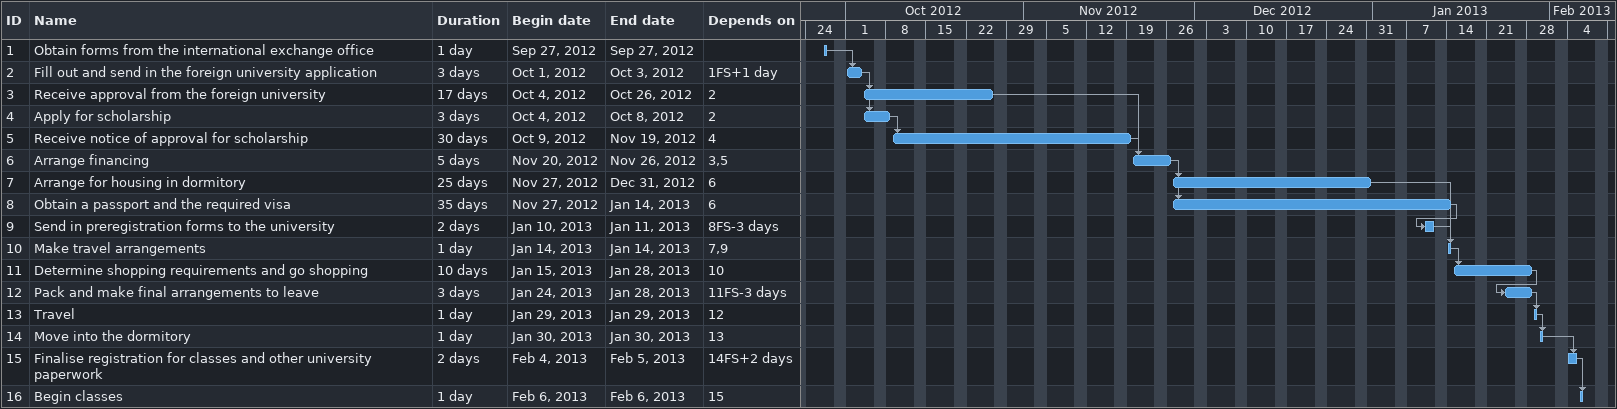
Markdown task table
| ID | Task | Duration | Start | Finish | Predecessors |
|---|---|---|---|---|---|
| 1 | Obtain forms from the international exchange office | 1d | 2012-09-27 | 2012-09-27 |  |
| 2 | Fill out and send in the foreign university application | 3d | 2012-10-01 | 2012-10-03 | 1FS+1d |
| 3 | Receive approval from the foreign university | 17d | 2012-10-04 | 2012-10-26 | 2 |
| 4 | Apply for scholarship | 3d | 2012-10-04 | 2012-10-08 | 2 |
| 5 | Receive notice of approval for scholarship | 30d | 2012-10-09 | 2012-11-19 | 4 |
| 6 | Arrange financing | 5d | 2012-11-20 | 2012-11-26 | 3, 5 |
| 7 | Arrange for housing in dormitory | 25d | 2012-11-27 | 2012-12-31 | 6 |
| 8 | Obtain a passport and the required visa | 35d | 2012-11-27 | 2013-01-14 | 6 |
| 9 | Send in preregistration forms to the university | 2d | 2013-01-10 | 2013-01-11 | 8FS-3d |
| 10 | Make travel arrangements | 1d | 2013-01-14 | 2013-01-14 | 7, 9 |
| 11 | Determine shopping requirements and go shopping | 10d | 2013-01-15 | 2013-01-28 | 10 |
| 12 | Pack and make final arrangements to leave | 3d | 2013-01-24 | 2013-01-28 | 11FS-3d |
| 13 | Travel | 1d | 2013-01-29 | 2013-01-29 | 12 |
| 14 | Move into the dormitory | 1d | 2013-01-30 | 2013-01-30 | 13 |
| 15 | Finalise registration for classes and other university paperwork | 2d | 2013-02-04 | 2013-02-05 | 14FS+2d |
| 16 | Begin classes | 1d | 2013-02-06 | 2013-02-06 | 15 |
